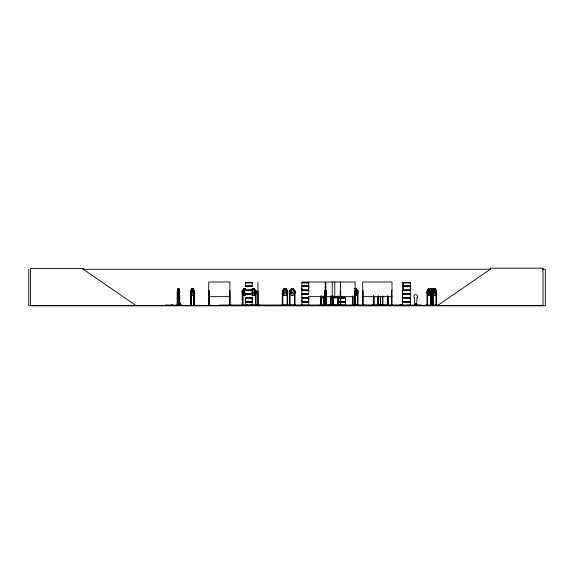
<?xml version="1.0" encoding="UTF-8"?>
<svg xmlns="http://www.w3.org/2000/svg" width="574" height="574" viewBox="0 0 574 574"><rect width="100%" height="100%" fill="white"/><g stroke="black" fill="none" stroke-linecap="round" stroke-linejoin="round"><path stroke-width="0.86" d="M245.349 301.45L245.349 298.085L252.194 298.085L252.187 301.45L245.349 301.45L245.356 299.772M252.187 299.772L252.187 298.085M308.755 301.45L301.91 301.45L301.917 299.772M308.755 289.942L301.91 289.942L301.917 288.263M308.747 299.772L308.747 298.085M308.747 288.263L308.747 286.584M345.483 299.772L345.483 298.085L338.646 298.085M403.536 289.942L403.536 286.584L410.381 286.584L410.374 289.942L403.536 289.942L403.544 288.263M410.374 299.772L410.374 298.085L403.536 298.085M410.374 288.263L410.374 286.584M260.783 305.239L251.276 305.131M377.656 305.504L377.699 304.981M414.041 305.275L421.366 305.081L421.481 305.483L399.777 305.21L405.258 305.44M180.48 303.739L180.258 303.632M180.344 303.603C180.688 304.385 179.619 303.151 179.684 303.955L179.748 296.464M179.719 304.012L179.533 294.699M177.667 290.767L177.617 305.512M193.983 290.767L193.84 305.512M427.537 290.767L427.544 305.512M431.296 290.889L430.744 290.889L430.758 305.512M255.624 290.86L255.545 305.512M282.824 290.803L282.279 290.889L282.229 305.512M287.194 290.86L287.1 305.512M357.509 290.86L357.423 305.512L352.68 305.44L352.658 304.981M415.877 303.711L415.562 303.904L415.813 303.581M178.392 288.909C177.373 293.723 179.662 293.709 178.629 288.909L178.335 288.909M179.49 294.699L179.318 297.382M301.859 305.468L301.91 302.125L308.755 302.125L308.755 305.368L300.496 305.476M403.465 293.938L410.381 294.003M415.526 303.797L415.705 303.632M165.621 305.504L165.642 305.081L167.572 305.275M165.728 305.275L181.994 305.239L165.635 305.382M165.958 305.504L166.08 305.081M179.31 305.512L179.224 290.889L178.873 288.607L178.105 288.607L177.797 292.625L178.277 294.003L178.758 294.003L179.224 292.625M180.286 305.504L180.315 303.481L180.58 305.081M192.347 288.909L191.974 291.908L192.728 292.805L193.108 290.889L192.728 288.909L192.297 288.909M338.646 302.125L345.491 302.125L345.491 305.368L337.964 305.217L342.987 305.468M431.074 295.502L432.495 295.502L433.858 293.185L433.815 290.867L434.245 288.887L434.733 288.887L435.149 291.886L434.69 292.783L433.815 291.886M191.974 288.607L191.407 292.625L192.168 294.003L192.921 294.003L193.675 292.625L193.675 290.889L193.108 288.607L191.924 288.607C190.496 290.738 190.259 293.479 191.91 295.502L193.129 295.502L194.242 293.163L194.285 290.867L193.079 288.543L191.91 288.543L190.79 290.889L190.769 305.512M318.828 305.239L337.691 305.131M188.53 305.468L196.308 305.468M430.471 290.889L431.139 288.607L432.473 288.607L433.14 292.625L432.258 294.003L431.368 294.003L430.471 292.625L429.804 288.607M433.133 290.867L433.808 288.586M252.503 290.889L253.084 288.909L253.686 288.909L254.296 291.908L253.686 292.805L253.084 292.805L252.503 291.908M206.819 305.468L210.601 305.217M425.327 305.468L429.036 305.512M434.346 305.217L429.496 305.476M178.155 288.607L177.416 293.185L178.148 295.502L178.887 295.502C179.038 294.519 180.688 291.097 179.153 290.889M178.83 295.502L179.612 293.185M300.511 305.468L303.947 305.44M300.525 305.239L308.747 305.275M436.161 290.853L436.104 305.49M374.542 305.468L372.131 305.217L387.256 305.131M374.549 305.239L372.124 305.239M245.78 288.607L244.022 288.607L243.146 290.889L243.146 292.625L244.316 294.003L252.201 294.003M326.24 290.86L325.738 290.889L325.723 305.512M251.591 290.889L252.495 288.607L254.296 288.607L255.186 290.889L255.186 292.625L254.002 294.003L252.804 294.003L251.591 292.625M291.456 288.607L290.552 290.889L290.552 292.625L291.764 294.003L292.962 294.003L294.146 292.625L294.146 290.889L293.257 288.607L291.456 288.607L289.655 290.889L290.207 290.817M248.37 305.476L241.568 305.44M242.938 305.468L242.852 290.889L242.235 290.867L244.036 288.607M324.762 305.476L324.827 290.889L325.329 290.889L325.322 305.512M326.183 305.476L326.154 290.695L326.247 305.512M326.405 305.468L326.305 304.981M250.644 305.44L250.723 304.981L250.781 305.512M289.54 305.476L289.597 290.867L291.427 288.543L293.285 288.543L295.115 290.867L295.115 293.185L293.285 295.502L291.427 295.502L289.597 293.185M332.511 305.504L332.561 296.17M352.486 305.239L357.423 305.131M352.522 305.44L352.601 296.048M362.395 305.504L362.366 305.059M362.632 305.239L362.739 281.999L391.999 281.999L392.035 305.512M382.334 305.468L382.384 304.981M408.171 305.504L408.595 305.512M419.996 305.081L420.01 305.382M421.036 305.504L421.373 305.275L399.777 305.239M323.88 296.249L323.105 297.827L321.957 297.827L321.232 296.249M193.065 295.445L194.285 293.185M429.804 291.908L429.345 292.805L428.469 291.908L428.9 288.909L429.388 288.909M432.48 291.908L432.021 292.805L431.146 291.908M432.882 290.839L432.932 305.49M427.164 290.889L428.505 288.607M431.117 295.502L429.718 293.185L429.718 290.867L431.117 288.543M431.139 288.607L429.804 290.889L429.754 293.185L431.139 295.445M435.142 295.423L436.563 293.163L435.164 295.481L433.786 295.481L432.423 293.163L432.423 290.846L433.786 288.521L435.207 288.521L436.563 290.846L436.642 305.49L436.527 290.846M429.826 295.502L431.182 293.163L431.182 290.867L429.861 288.543L428.441 288.543L427.078 290.867L427.078 293.185L428.484 295.502L429.861 295.502L431.139 293.163M432.523 305.49L432.509 290.867L433.822 288.521M432.459 295.502C434.303 293.529 434.432 290.48 432.495 288.543L431.074 288.543M430.464 292.625L429.582 294.003L428.692 294.003L427.795 292.625L428.462 288.607L429.84 288.607M245.78 295.445L243.993 295.502L242.221 293.185L242.221 290.867L244.007 288.543L245.213 288.543M251.548 289.705L252.467 288.543L254.325 288.543L256.155 290.867L256.155 293.185L254.325 295.502L252.467 295.502L251.548 294.347M251.584 289.762L252.495 288.607M254.296 295.445L256.097 293.163M282.207 290.867L284.037 288.543L285.895 288.543L287.725 290.867L287.725 293.185L285.895 295.502L284.037 295.502L282.207 293.185L284.065 295.445M285.866 295.445L287.667 293.163M337.354 296.629L336.479 297.827L334.628 297.827L333.709 296.665M354.962 295.502L356.203 295.502L358.033 293.185L358.033 290.867L356.203 288.543L354.962 288.543M355.88 294.003L357.064 292.625L357.064 290.889L356.174 288.607L354.976 288.607M414.299 305.081L414.084 305.504M414.586 305.081L414.371 304.32L414.241 305.504M414.392 305.275L414.916 305.497M416.451 305.504L416.824 305.504M416.638 305.497L417.018 305.081M416.796 305.512L416.903 304.32M407.117 305.382L407.397 305.368M179.569 294.641L179.174 295.99L179.296 304.959L179.361 297.762M437.632 305.512L490.325 269.249L490.325 268.18L543.011 268.18L543.011 305.512L28.7 305.512L28.7 269.249M438.486 305.217L425.341 305.217L429.008 305.239M414.78 305.504L415.102 305.512M416.294 305.504L416.652 305.483M282.774 290.882L282.831 305.512M191.142 290.889L190.654 290.889L190.647 305.512M294.57 290.86L295.043 290.889L294.986 305.512M82.57 269.249L490.598 269.249M542.609 269.249L545.3 269.249L545.3 305.82L30.551 305.82L30.551 268.56L83.244 268.56L83.244 269.249L135.93 305.512M302.254 281.999L325.214 281.999L325.149 305.512M245.342 282.53L252.201 282.53M301.902 282.53L308.762 282.53M403.529 282.53L410.381 282.53M245.356 282.867L252.187 282.867M301.917 282.867L308.747 282.867M403.544 282.867L410.374 282.867M308.755 285.909L301.91 285.909L301.91 282.666L308.762 282.659L308.747 285.909M245.306 286.139L252.244 286.139M301.867 286.139L308.805 286.139M403.486 286.139L410.424 286.139M245.306 286.347L252.244 286.347M301.867 286.347L308.805 286.347M403.486 286.347L410.424 286.347M245.349 286.584L252.194 286.584M178.887 288.543L178.091 288.543L177.388 290.889L177.395 305.512L177.438 304.981M285.866 288.607L284.065 288.607L283.161 290.889L283.161 292.625L284.374 294.003L285.572 294.003L286.756 292.625L286.756 290.889L285.866 288.607L287.667 290.889L287.596 305.512M245.191 288.909L244.596 288.909L244.029 290.889L244.029 291.908L244.596 292.805L245.177 292.805M354.969 288.909L355.564 288.909L356.174 290.889L356.174 291.908L354.969 292.805M245.349 289.942L252.194 289.942M245.306 290.179L252.244 290.179M301.867 290.179L308.805 290.179M403.486 290.179L410.424 290.179M245.306 290.387L252.244 290.387M301.867 290.387L308.805 290.387M403.486 290.387L410.424 290.387M245.349 290.623L252.194 290.623M403.536 290.623L410.381 290.623L410.381 293.859L403.544 293.773L410.381 293.866M191.113 290.681L191.149 305.512M325.68 290.867L325.752 293.163M429.718 290.867L429.345 288.909M431.182 290.867L429.826 288.543M432.423 290.846L433.018 290.867M436.082 290.867L436.642 290.867M177.639 290.889L177.222 290.889L177.187 305.512M208.714 290.889L209.209 290.889L209.115 305.512M255.566 290.889L256.097 290.889L256.04 305.512M257.941 290.889L258.128 305.512M287.136 290.889L287.653 290.889M355.084 290.889L354.667 290.889L354.667 305.512L354.639 304.981M357.444 290.889L357.975 290.889L357.975 305.512M362.739 290.889L363.234 290.889L363.234 305.512M391.999 290.889L391.504 290.889L391.504 305.512L391.446 304.981M402.417 290.889L402.611 305.512M242.221 293.185L244.036 295.445M427.078 293.185L428.505 295.445M245.356 293.773L252.187 293.773M308.747 293.773L301.917 293.773L301.91 290.623L308.755 290.623L308.755 293.859M245.342 293.866L252.201 293.866M308.762 293.866L301.845 293.953L308.762 294.039M245.342 294.161L252.201 294.153M308.762 294.175L301.902 294.153L301.917 297.411L308.755 297.411M403.529 294.153L410.381 294.175L410.374 297.411L403.536 297.411M245.356 294.369L252.187 294.369M301.917 294.369L308.747 294.369M403.544 294.369L410.374 294.369M208.714 296.629L229.865 296.629M308.432 296.629L325.214 296.629M325.86 296.629L355.084 296.629M362.739 296.629L391.999 296.629M245.349 297.411L252.194 297.411M338.646 297.411L345.491 297.411M245.306 297.648L252.244 297.648M301.867 297.648L308.805 297.648M338.603 297.648L345.541 297.648M403.486 297.648L410.424 297.648M321.971 297.77L323.133 297.77M336.45 297.77L334.656 297.77L333.752 296.629M245.306 297.856L252.244 297.856M301.867 297.856L308.805 297.856M338.603 297.856L345.541 297.856M403.486 297.856L410.424 297.856M338.646 301.45L345.491 301.45L345.491 298.085M403.536 301.45L410.381 301.45L410.381 298.085M245.306 301.68L252.244 301.68M301.867 301.68L308.805 301.68M338.603 301.68L345.541 301.68M403.486 301.68L410.424 301.68M245.306 301.888L252.244 301.888M301.867 301.888L308.805 301.888M338.603 301.888L345.541 301.888M403.486 301.888L410.424 301.888M403.536 302.125L410.381 302.125L410.381 305.368M180.329 304.32L178.808 304.32L178.808 305.275M180.702 304.32L180.652 305.382M171.289 304.93L172.501 304.93M414.772 304.93L416.272 304.93M433.069 304.959L432.473 304.959L432.48 305.49M436.096 304.959L436.692 304.959L436.685 305.49M177.172 304.981L177.639 304.981M178.844 305.081L180.702 305.081M190.618 304.981L191.164 304.981M193.689 304.981L194.234 304.981M208.663 304.981L209.259 304.981L209.245 305.512M402.668 304.981L219.168 305.059L219.168 305.512M407.246 305.081L409.707 305.081M427.128 304.981L427.723 304.981L427.716 305.512M430.751 304.981L431.347 304.981L431.21 305.512M181.987 305.21L174.769 305.512M228.115 305.217L231.882 305.239M282.831 305.131L287.1 305.131M290.229 305.131L294.491 305.131M245.356 305.275L252.187 305.275M337.957 305.239L345.483 305.275M352.68 305.232L357.415 305.232M358.097 305.468L358.033 304.981M377.14 305.476L383.138 305.21L377.075 305.512M388.01 304.981L388.017 305.512L387.809 296.048M438.68 305.483L434.812 305.217M338.344 305.468L338.301 304.981M287.789 305.476L287.71 304.981M256.183 305.468L256.148 304.981M330.38 305.468L330.481 296.048L330.531 305.512M247.179 305.476L247.157 304.981M433.148 305.468L429.438 305.512M179.454 294.641L179.849 295.99M338.273 305.476L338.244 296.048M251.584 294.29L252.495 295.445M433.133 292.604L434.03 293.981L434.927 293.981L435.81 292.604L435.142 288.586M432.459 288.543L433.815 290.889M190.79 293.163L191.953 295.502M178.83 288.543L179.59 290.889L179.526 305.512M432.48 290.889L432.021 288.909L431.54 288.909L431.167 305.512M388.046 305.468L387.981 296.17M436.333 304.959L436.355 305.49M436.269 290.867L436.233 305.49M433.018 293.443L433.061 305.49M432.731 304.959L432.825 305.49M432.645 294.304L432.71 305.49M431.296 294.326L431.339 305.512M430.988 304.981L431.009 305.512M430.931 294.326L430.887 305.512M427.587 305.512L427.673 290.889L427.121 290.867L427.135 305.512M427.386 304.981L427.465 305.512M427.307 290.889L427.307 305.512M416.918 304.32L416.903 305.081M416.179 305.081L416.179 303.481L415.339 303.481L415.346 305.275M402.424 281.999L402.417 305.512M401.348 305.059L401.348 305.512M391.942 304.981L391.942 305.512M387.737 296.17L387.751 305.512M387.314 296.048L387.371 305.512M387.256 304.981L387.256 305.512M382.994 304.981L382.994 305.512M382.937 296.048L382.88 305.512M382.442 296.048L382.499 305.512M380.49 296.17L380.49 305.512M380.304 296.17L380.297 305.512M378.331 304.981L378.331 305.512L378.28 296.048M378.194 296.048L378.115 305.512M377.9 304.981L377.914 305.512M377.836 296.048L377.785 305.512M373.911 296.048L373.961 305.512M373.825 296.048L373.875 305.512M373.76 304.981L373.746 305.512M373.602 296.17L373.631 305.512M373.466 296.048L373.531 305.512M373.38 296.048L373.337 305.512M365.839 305.059L365.774 305.512M365.021 305.059L365.021 305.512M363.292 304.981L363.292 305.512M363.12 305.059L363.12 305.512M362.797 304.981L362.797 305.512M357.537 304.981L357.537 305.512M356.203 288.543L356.203 295.502M355.363 305.059L355.363 305.512M355.076 305.512L355.084 281.999L325.86 281.999L325.881 305.512M354.919 290.889L354.919 305.512M354.832 290.889L354.804 305.512M353.096 296.048L353.154 305.512M353.039 304.981L353.039 305.512M340.734 305.512L340.705 290.889L340.238 290.889L340.21 305.512M340.54 290.889L340.569 305.512L340.454 281.999M340.404 296.17L340.375 305.512M339.916 305.059L339.916 305.512M339.162 305.059L339.162 305.512M337.806 304.981L337.806 305.512M337.749 296.048L337.691 305.512M334.778 281.999L334.778 296.629M333.365 296.048L333.451 305.512M333.307 304.981L333.279 305.512M332.927 304.981L332.92 305.512M332.87 296.048L332.812 305.512M332.375 296.17L332.368 305.512M332.26 281.999L332.26 296.629M331.011 296.048L331.011 305.512M330.961 296.048L330.889 305.512M329.634 305.059L329.634 305.512M328.88 305.059L328.88 305.512M326.025 290.889L326.054 305.512M325.379 304.981L325.379 305.512M325.006 304.981L325.028 305.512L324.941 290.889M324.439 296.048L324.425 305.512M324.288 296.048L324.324 305.512M324.231 304.981L324.21 305.512M324.131 296.048L324.102 305.512M323.987 296.048L323.951 305.512M321.418 296.048L321.454 305.512M321.304 304.981L321.304 305.512M321.268 296.048L321.189 305.512M321.11 296.048L321.074 305.512M320.959 296.048L320.974 305.512M308.747 289.942L308.755 286.584L301.91 286.584L301.91 289.942M308.747 301.45L308.755 298.085L301.91 298.085L301.91 301.45M302.749 304.981L302.799 305.512M302.728 304.981L302.685 305.512M302.555 304.981L302.577 305.512M302.448 304.981L302.433 305.512M302.326 305.512L302.276 304.981L302.204 305.512M295.101 304.981L295.101 305.512M294.512 290.695L294.491 305.512M290.229 304.981L290.229 305.512M290.085 290.695L290.114 305.512M289.734 304.981L289.734 305.512M288.263 305.059L288.17 305.512M287.502 305.059L287.502 305.512M287.215 304.981L287.215 305.512M282.724 304.981L282.724 305.512M282.336 304.981L282.336 305.512M258.192 304.981L258.25 305.512M257.941 281.999L257.941 305.512M257.891 304.981L257.884 305.512M255.66 304.981L255.652 305.512M254.325 288.543L254.325 295.502M252.467 288.543L252.467 295.502M251.218 304.981L251.276 305.512M251.161 304.981L251.161 305.512M247.631 304.981L247.631 305.512M247.581 304.981L247.523 305.512M247.459 304.981L247.466 305.512M247.042 304.981L247.035 305.512L246.992 305.131M243.993 288.543L243.993 295.502M242.723 290.702L242.745 305.512M242.379 290.889L242.379 305.512M242.235 290.867L242.271 305.512M230.038 304.981L230.038 305.512M229.995 305.512L230.002 290.889L229.507 290.889L229.464 305.512M229.808 305.512L229.865 281.999L208.714 281.999L208.714 305.512M229.787 304.981L229.722 305.512M229.636 290.889L229.6 305.512M209.072 290.889L209.072 305.512M208.907 304.981L208.929 305.512M208.843 290.889L208.807 305.512M194.177 305.512L194.285 290.867L193.732 290.889L193.696 305.512M194.041 290.889L194.077 305.512M193.933 304.981L193.962 305.512M190.963 290.889L191.006 305.512M190.862 304.981L190.884 305.512M180.451 303.481L180.451 305.081M179.353 295.187L179.382 305.512M179.153 293.465L179.131 305.512M172.86 305.275L170.93 305.275M170.048 305.275L168.125 305.275M329.727 305.44L335.209 305.21L329.72 305.512M417.047 297.762L416.667 304.808L414.837 304.808L414.457 297.762A1.83 1.83 0 0 1 414.457 295.172A1.83 1.83 0 0 1 417.04 295.172A1.83 1.83 0 0 1 417.04 297.762M430.744 290.107L431.461 291.857L430.715 293.666L431.691 292.188L432.674 293.666L431.935 291.85L432.653 290.164L431.713 291.506L430.744 290.107M284.654 288.909L284.073 291.908L284.654 292.805L285.256 292.805L285.866 290.889L285.256 288.909L284.654 288.909M292.051 288.909L291.463 291.908L292.051 292.805L292.647 292.805L293.257 290.889L292.647 288.909L292.051 288.909M252.201 282.659L245.342 282.659L245.356 285.909L252.194 285.909L252.194 282.666M410.381 282.659L403.529 282.652L403.544 285.909L410.381 285.909L410.381 282.666M252.194 302.125L245.349 302.125L245.349 305.368L252.201 305.375L252.194 302.125"/></g></svg>
